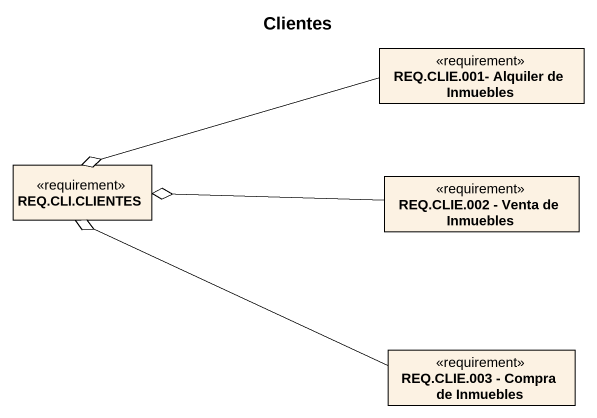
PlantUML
@startuml
title Clientes
hide circle
hide empty members
class "REQ.CLIE.001- Alquiler de Inmuebles" as REQ_CLIE_001_Alquiler_de <<requirement>>
class "REQ.CLI.CLIENTES" as REQ_CLI_CLIENTES <<requirement>>
class "REQ.CLIE.002 - Venta de Inmuebles" as REQ_CLIE_002_Venta_de <<requirement>>
class "REQ.CLIE.003 - Compra de Inmuebles" as REQ_CLIE_003_Compra_de <<requirement>>
REQ_CLIE_001_Alquiler_de -left-o REQ_CLI_CLIENTES
REQ_CLIE_002_Venta_de -left-o REQ_CLI_CLIENTES
REQ_CLIE_003_Compra_de -left-o REQ_CLI_CLIENTES
@enduml
